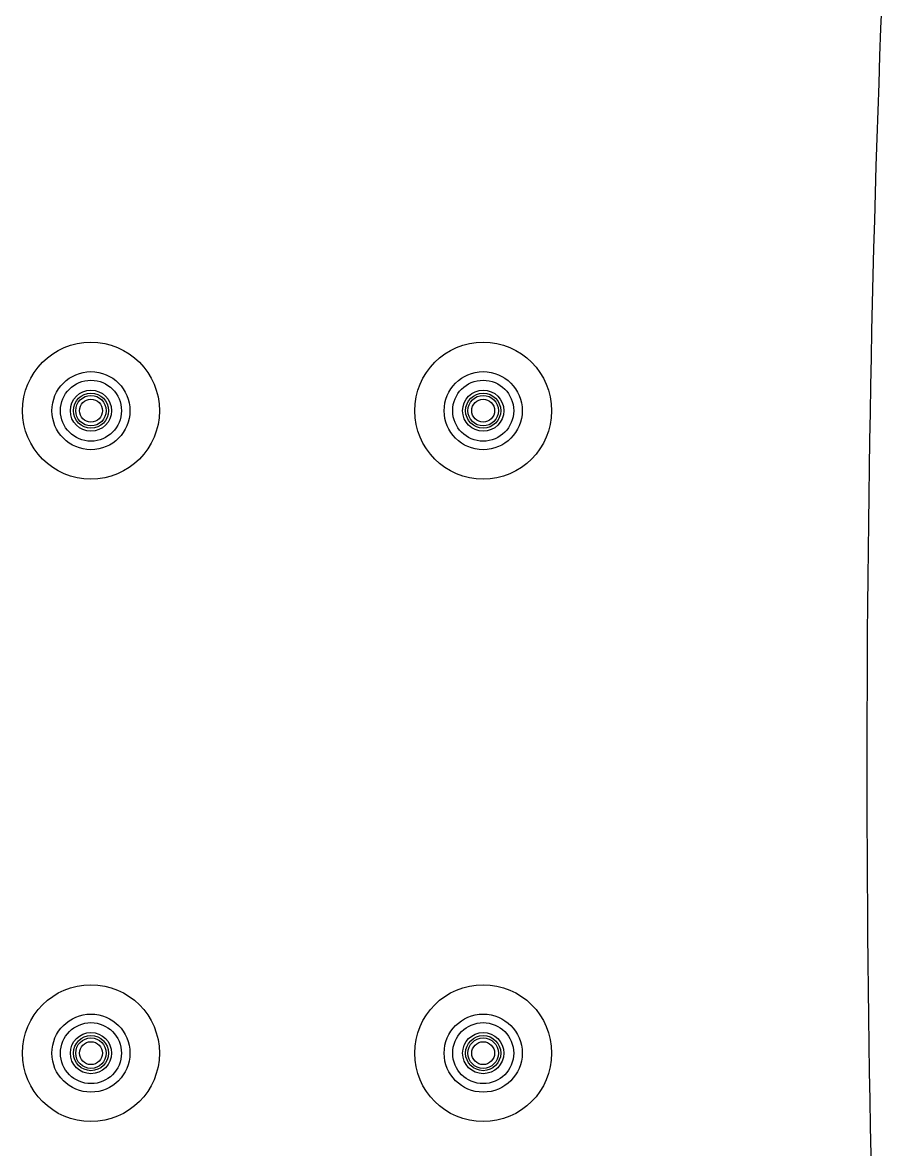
# Model space of a CAD drawing. Extents: x 398 to 508, y 628 to 778.
# Drawn here: x 451.67 to 463.07, y 658.24 to 673.03 of the extents above; entities that cross this region are included whole.
import ezdxf

# ---------------------------------------------------------------- set-up
doc = ezdxf.new("R2010")
doc.units = 0
doc.header["$MEASUREMENT"] = 0
doc.layers.add('1', color=4, linetype='Continuous')

# ---------------------------------------------------------------- blocks, each defined once
blk = doc.blocks.new('2013GLEAM')
at = {"layer": '1'}
for centre in [(54.489, 24.475), (59.634, 24.475), (54.489, 16.047), (59.634, 16.047)]:
    blk.add_circle(centre, 0.898, dxfattribs=at)
at = {"layer": '1', "color": 3}
for centre in [(54.489, 24.475), (59.634, 24.475), (54.489, 16.047), (59.634, 16.047)]:
    blk.add_circle(centre, 0.512, dxfattribs=at)
at = {"layer": '1', "linetype": 'Continuous'}
for centre, radius in [((54.489, 24.475), 0.4), ((59.634, 24.475), 0.4), ((54.489, 24.475), 0.27), ((54.489, 24.475), 0.23), ((59.634, 24.475), 0.27), ((59.634, 24.475), 0.23), ((54.489, 24.475), 0.2), ((54.489, 24.475), 0.15), ((59.634, 24.475), 0.2), ((59.634, 24.475), 0.15), ((54.489, 16.047), 0.4), ((59.634, 16.047), 0.4), ((54.489, 16.047), 0.27), ((54.489, 16.047), 0.23), ((59.634, 16.047), 0.27), ((59.634, 16.047), 0.23), ((54.489, 16.047), 0.2), ((54.489, 16.047), 0.15), ((59.634, 16.047), 0.2), ((59.634, 16.047), 0.15)]:
    blk.add_circle(centre, radius, dxfattribs=at)
at = {"layer": '1', "color": 3, "linetype": 'Continuous'}
blk.add_arc((322.024, 19.841), 257.357, 177.12968, 182.26331, dxfattribs=at)

msp = doc.modelspace()

# ---------------------------------------------------------------- block references
at = {"layer": '1'}
msp.add_blockref('2013GLEAM', (398.077, 643.46), dxfattribs=at)

doc.saveas('drawing.dxf')
